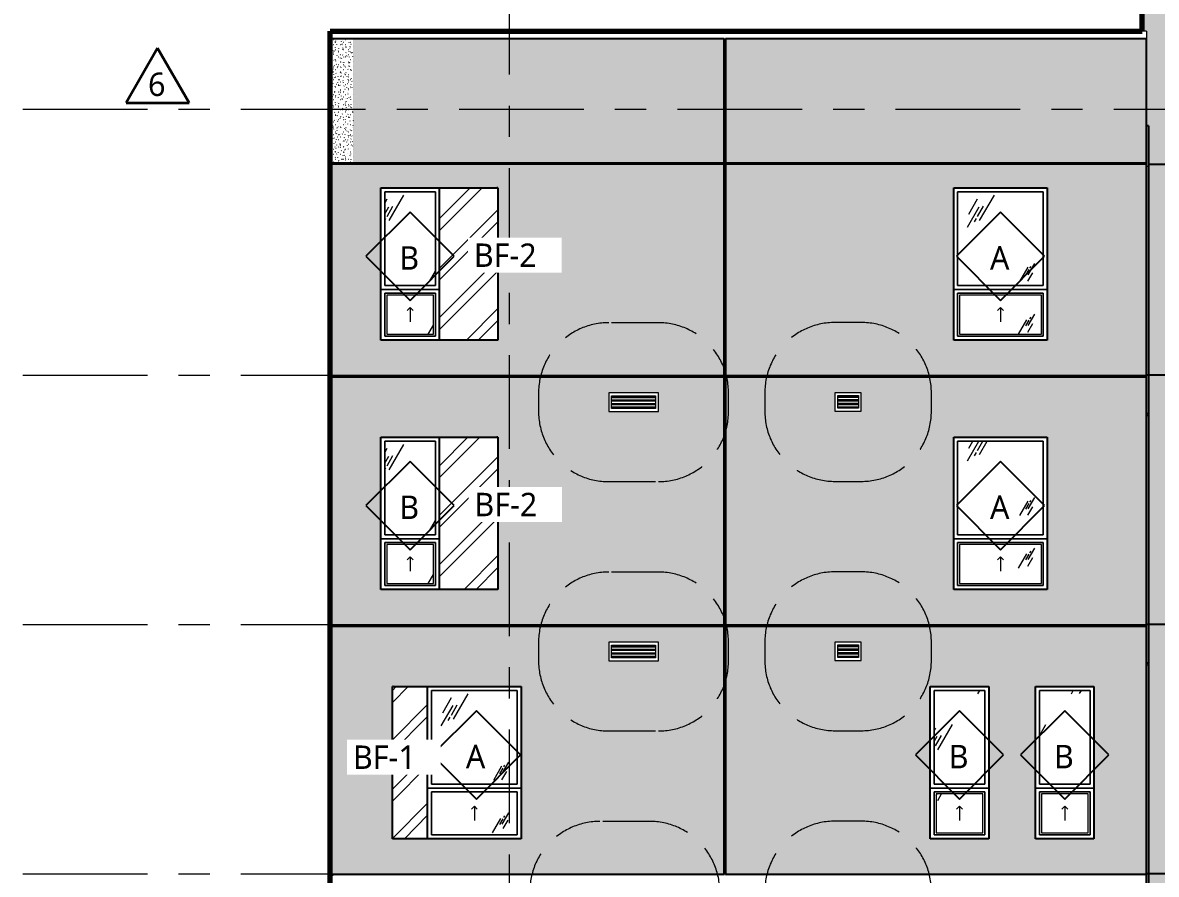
# Model space of a CAD drawing. Header units: inches. Extents: x 6 to 15224, y -733 to 6300.
# Drawn here: x 13358 to 13940, y 5604 to 6041 of the extents above; entities that cross this region are included whole.
import ezdxf

# ---------------------------------------------------------------- set-up
doc = ezdxf.new("R2010")
doc.units = ezdxf.units.IN
doc.header["$MEASUREMENT"] = 0
for name, pattern in [('Center 1_2_', [112, 64, -16, 16, -16]), ('Center 3_8_', [96, 48, -16, 16, -16]), ('Hidden 3_16_', [36, 24, -12])]:
    doc.linetypes.add(name, pattern=pattern)
for name, color, linetype, lineweight in [('A-AREA', 32, 'Continuous', 13), ('A-DETL', 90, 'Continuous', 13), ('A-FLOR', 192, 'Continuous', 18), ('A-FLOR-LEVL', 51, 'Continuous', 13), ('A-GENM', 13, 'Continuous', 18), ('A-GLAZ', 151, 'Continuous', 25), ('A-GLAZ-IDEN', 152, 'Continuous', 25), ('A-GLAZ-SILL', 1, 'Continuous', 18), ('A-ROOF', 132, 'Continuous', 18), ('A-WALL', 113, 'Continuous', 25), ('A-WALL-PATT', 111, 'Continuous', 25), ('G-ANNO-REVC-IDEN', 71, 'Continuous', 35), ('G-ANNO-TEXT', 231, 'Continuous', 13), ('I-WALL', 2, 'Continuous', 25), ('M-EQPM', 50, 'Continuous', 18), ('M-EQPM-HDLN', 50, 'Hidden 3_16_', 13), ('S-GRID', 1, 'Continuous', 13)]:
    doc.layers.add(name, color=color, linetype=linetype, lineweight=lineweight)
doc.styles.add('Open Sans_5', font='OpenSans-Regular.ttf', dxfattribs={"height": 12})
pattern_1 = [(0, (16286.3259, 0), (5.12, 1.28), [0.16896, -3.671, 0.16896, -3.671, -20.48]), (0, (16286.3259, 0), (5.12, 1.28), [-7.68, 0.16896, -7.511, 0.16896, -3.671, -8.96]), (0, (16286.3259, 0), (5.12, 1.28), [-19.2, 0.16896, -2.391, 0.16896, -6.231]), (120, (16288.2459, 0.64), (-3.66851252, 3.79405007), [0.16896, -3.671, 0.16896, -3.671, -20.48]), (120, (16288.2459, 0.64), (-3.66851252, 3.79405007), [-7.68, 0.16896, -7.511, 0.16896, -3.671, -8.96]), (120, (16288.2459, 0.64), (-3.66851252, 3.79405007), [-19.2, 0.16896, -2.391, 0.16896, -6.231]), (240, (16288.8859, 3.2), (-1.45148748, -5.07405007), [0.16896, -3.671, 0.16896, -3.671, -20.48]), (240, (16288.8859, 3.2), (-1.45148748, -5.07405007), [-7.68, 0.16896, -7.511, 0.16896, -3.671, -8.96]), (240, (16288.8859, 3.2), (-1.45148748, -5.07405007), [-19.2, 0.16896, -2.391, 0.16896, -6.231])]
pattern_2 = [(45.064, (1424.525, 0), (-12.64331, 12.67116), []), (45.064, (1424.525, 19.2), (-12.64331, 12.67116), [])]
pattern_3 = [(83.698, (-1269.061, 0), (-4.130825, -12.0604432), []), (83.698, (-1269.061, 19.2), (-4.130825, -12.0604432), [])]

# ---------------------------------------------------------------- blocks, each defined once
blk = doc.blocks.new('1-2 WD Adaptive-Recess-TS - 4_-0_x6_-6_ - 1_-6_ Recess R-V175-SOUTH ELEVATION')
at = {"layer": 'A-GLAZ'}
for p, q in [((-1340.03, 5956.5), (-1340.03, 5878.5)), ((-1340, 5956.5), (-1340.03, 5956.5)), ((-1340, 5878.5), (-1340.03, 5878.5))]:
    blk.add_line(p, q, dxfattribs=at)
blk = doc.blocks.new('1-2 WD Adaptive-Recess-TS - 2_-6_x6_-6_ - 2_-6_ Recess R-12470980-SOUTH ELEVATION')
at = {"layer": 'A-GLAZ', "lineweight": 13}
h = blk.add_hatch(dxfattribs=at)
h.set_pattern_fill('FP_393', color=256, style=0, pattern_type=2)
h.set_pattern_definition([(59.808, (-1291.564, 5944.306), (144.0017, 239.99866), [9, -754.581]), (59.808, (-1292.298, 5937.693), (144.0017, 239.99866), [12, -751.581]), (59.808, (-1287.113, 5943.123), (144.0017, 239.99866), [6, -757.581]), (59.808, (-1288.701, 5940.344), (144.0017, 239.99866), [2, -761.581]), (59.808, (-1286.007, 5941.098), (144.0017, 239.99866), [15, -748.581]), (59.808, (-1260.589, 5910.904), (144.0017, 239.99866), [5.063, -758.519]), (59.808, (-1261.03, 5913.168), (144.0017, 239.99866), [6.75, -756.831]), (59.808, (-1262.239, 5913.025), (144.0017, 239.99866), [3.375, -760.206]), (59.808, (-1260.208, 5916.529), (144.0017, 239.99866), [1.125, -762.456]), (59.808, (-1265.422, 5909.797), (144.0017, 239.99866), [8.437, -755.144])])
h.paths.add_polyline_path([(-1312.06, 5906.5), (-1286.06, 5906.5), (-1286.06, 5954.5), (-1312.06, 5954.5), (-1312.06, 5932.5)])
h = blk.add_hatch(dxfattribs=at)
h.set_pattern_fill('FP_391', color=256, style=0, pattern_type=2)
h.set_pattern_definition(pattern_2)
h.paths.add_polyline_path([(-1284.06, 5878.5), (-1254.06, 5878.5), (-1254.06, 5956.5), (-1284.06, 5956.5), (-1284.06, 5883.21)])
at = {"layer": 'A-GLAZ-SILL', "lineweight": 13}
h = blk.add_hatch(dxfattribs=at)
h.set_pattern_fill('FP_392', color=256, style=0, pattern_type=2)
h.set_pattern_definition([(59.808, (-1291.564, 5918.306), (144.0017, 239.99866), [9, -754.581]), (59.808, (-1292.298, 5911.693), (144.0017, 239.99866), [12, -751.581]), (59.808, (-1287.113, 5917.123), (144.0017, 239.99866), [6, -757.581]), (59.808, (-1288.701, 5914.344), (144.0017, 239.99866), [2, -761.581]), (59.808, (-1286.007, 5915.098), (144.0017, 239.99866), [15, -748.581]), (59.808, (-1260.589, 5884.904), (144.0017, 239.99866), [5.062, -758.519]), (59.808, (-1261.03, 5887.168), (144.0017, 239.99866), [6.75, -756.831]), (59.808, (-1262.239, 5887.025), (144.0017, 239.99866), [3.375, -760.206]), (59.808, (-1260.208, 5890.529), (144.0017, 239.99866), [1.125, -762.456]), (59.808, (-1265.422, 5883.797), (144.0017, 239.99866), [8.438, -755.144])])
h.paths.add_polyline_path([(-1287.06, 5881.5), (-1287.06, 5901.5), (-1311.06, 5901.5), (-1311.06, 5881.5), (-1291.06, 5881.5)])
at = {"layer": 'A-GLAZ', "lineweight": 13}
for p, q in [((-1314.06, 5956.5), (-1254.53, 5956.5)), ((-1314.06, 5878.5), (-1314.06, 5956.5)), ((-1286.06, 5954.5), (-1312.06, 5954.5)), ((-1312.06, 5954.5), (-1312.06, 5906.5)), ((-1286.06, 5906.5), (-1286.06, 5954.5)), ((-1312.06, 5906.5), (-1286.06, 5906.5)), ((-1314.06, 5904.5), (-1284.06, 5904.5)), ((-1284.06, 5904.5), (-1314.06, 5904.5)), ((-1286.06, 5902.5), (-1312.06, 5902.5)), ((-1312.06, 5902.5), (-1312.06, 5880.5)), ((-1286.06, 5880.5), (-1286.06, 5902.5)), ((-1254.53, 5878.5), (-1314.06, 5878.5)), ((-1312.06, 5880.5), (-1286.06, 5880.5))]:
    blk.add_line(p, q, dxfattribs=at)
at = {"layer": 'A-GLAZ'}
for p, q in [((-1284.06, 5956.5), (-1284.06, 5878.5)), ((-1254.06, 5956.5), (-1254.53, 5956.5)), ((-1254.06, 5956.5), (-1254.06, 5878.5)), ((-1254.06, 5878.5), (-1254.53, 5878.5))]:
    blk.add_line(p, q, dxfattribs=at)
at = {"layer": 'A-GLAZ', "linetype": 'Hidden 3_16_', "lineweight": 13}
for q in [(-1300.56, 5893.67), (-1297.56, 5893.67), (-1299.06, 5887.83)]:
    blk.add_line((-1299.06, 5895.17), q, dxfattribs=at)
at = {"layer": 'A-GLAZ-SILL'}
for p, q in [((-1312.06, 5954.5), (-1286.06, 5954.5)), ((-1312.06, 5906.5), (-1312.06, 5954.5)), ((-1286.06, 5954.5), (-1312.06, 5954.5)), ((-1312.06, 5954.5), (-1312.06, 5906.5)), ((-1286.06, 5954.5), (-1286.06, 5906.5)), ((-1286.06, 5906.5), (-1286.06, 5954.5)), ((-1286.06, 5906.5), (-1312.06, 5906.5)), ((-1312.06, 5906.5), (-1286.06, 5906.5)), ((-1312.06, 5902.5), (-1286.06, 5902.5)), ((-1312.06, 5880.5), (-1312.06, 5902.5)), ((-1286.06, 5902.5), (-1312.06, 5902.5)), ((-1312.06, 5902.5), (-1312.06, 5880.5)), ((-1287.06, 5901.5), (-1311.06, 5901.5)), ((-1311.06, 5901.5), (-1311.06, 5881.5)), ((-1287.06, 5881.5), (-1287.06, 5901.5)), ((-1286.06, 5902.5), (-1286.06, 5880.5)), ((-1286.06, 5880.5), (-1286.06, 5902.5)), ((-1286.06, 5880.5), (-1312.06, 5880.5)), ((-1312.06, 5880.5), (-1286.06, 5880.5)), ((-1311.06, 5881.5), (-1287.06, 5881.5))]:
    blk.add_line(p, q, dxfattribs=at)
blk = doc.blocks.new('1-2 WD Adaptive-Recess-TS - 4_-0_x6_-6_ - 1_-6_ Recess L-V180-SOUTH ELEVATION')
at = {"layer": 'A-GLAZ', "lineweight": 13}
h = blk.add_hatch(dxfattribs=at)
h.set_pattern_fill('FP_402', color=256, style=0, pattern_type=2)
h.set_pattern_definition([(45.176, (1385.951, 0), (-12.74847, 12.51586), []), (45.176, (1385.951, 19.2), (-12.74847, 12.51586), [])])
h.paths.add_polyline_path([(-1308.06, 5622.75), (-1290.06, 5622.75), (-1290.06, 5700.75), (-1308.06, 5700.75), (-1308.06, 5635.44)])
h = blk.add_hatch(dxfattribs=at)
h.set_pattern_fill('FP_404', color=256, style=0, pattern_type=2)
h.set_pattern_definition([(59.808, (-1258.564, 5688.556), (144.0017, 239.99866), [9, -754.581]), (59.808, (-1259.298, 5681.943), (144.0017, 239.99866), [12, -751.581]), (59.808, (-1254.113, 5687.373), (144.0017, 239.99866), [6, -757.581]), (59.808, (-1255.701, 5684.594), (144.0017, 239.99866), [2, -761.581]), (59.808, (-1253.007, 5685.348), (144.0017, 239.99866), [15, -748.581]), (59.808, (-1227.589, 5655.154), (144.0017, 239.99866), [5.063, -758.519]), (59.808, (-1228.03, 5657.418), (144.0017, 239.99866), [6.75, -756.831]), (59.808, (-1229.239, 5657.275), (144.0017, 239.99866), [3.375, -760.206]), (59.808, (-1227.208, 5660.779), (144.0017, 239.99866), [1.125, -762.456]), (59.808, (-1232.422, 5654.047), (144.0017, 239.99866), [8.437, -755.144])])
h.paths.add_polyline_path([(-1244.06, 5650.75), (-1244.06, 5698.75), (-1288.06, 5698.75), (-1288.06, 5650.75), (-1253.68, 5650.75)])
h = blk.add_hatch(dxfattribs=at)
h.set_pattern_fill('FP_403', color=256, style=0, pattern_type=2)
h.set_pattern_definition([(59.808, (-1258.564, 5662.556), (144.0017, 239.99866), [9, -754.581]), (59.808, (-1259.298, 5655.943), (144.0017, 239.99866), [12, -751.581]), (59.808, (-1254.113, 5661.373), (144.0017, 239.99866), [6, -757.581]), (59.808, (-1255.701, 5658.594), (144.0017, 239.99866), [2, -761.581]), (59.808, (-1253.007, 5659.348), (144.0017, 239.99866), [15, -748.581]), (59.808, (-1227.589, 5629.154), (144.0017, 239.99866), [5.062, -758.519]), (59.808, (-1228.03, 5631.418), (144.0017, 239.99866), [6.75, -756.831]), (59.808, (-1229.239, 5631.275), (144.0017, 239.99866), [3.375, -760.206]), (59.808, (-1227.208, 5634.779), (144.0017, 239.99866), [1.125, -762.456]), (59.808, (-1232.422, 5628.047), (144.0017, 239.99866), [8.438, -755.144])])
h.paths.add_polyline_path([(-1266.06, 5624.75), (-1244.06, 5624.75), (-1244.06, 5646.75), (-1288.06, 5646.75), (-1288.06, 5624.75)])
at = {"layer": 'A-GLAZ'}
for p, q in [((-1308.06, 5622.75), (-1308.06, 5700.75)), ((-1307.78, 5700.75), (-1308.06, 5700.75)), ((-1290.06, 5622.75), (-1290.06, 5700.75)), ((-1307.78, 5622.75), (-1308.06, 5622.75))]:
    blk.add_line(p, q, dxfattribs=at)
at = {"layer": 'A-GLAZ', "lineweight": 13}
for p, q in [((-1307.78, 5700.75), (-1242.06, 5700.75)), ((-1244.06, 5698.75), (-1288.06, 5698.75)), ((-1288.06, 5698.75), (-1288.06, 5650.75)), ((-1244.06, 5650.75), (-1244.06, 5698.75)), ((-1242.06, 5700.75), (-1242.06, 5622.75)), ((-1288.06, 5650.75), (-1244.06, 5650.75)), ((-1290.06, 5648.75), (-1242.06, 5648.75)), ((-1242.06, 5648.75), (-1290.06, 5648.75)), ((-1244.06, 5646.75), (-1288.06, 5646.75)), ((-1288.06, 5646.75), (-1288.06, 5624.75)), ((-1244.06, 5624.75), (-1244.06, 5646.75)), ((-1242.06, 5622.75), (-1307.78, 5622.75)), ((-1288.06, 5624.75), (-1244.06, 5624.75))]:
    blk.add_line(p, q, dxfattribs=at)
at = {"layer": 'A-GLAZ', "linetype": 'Hidden 3_16_', "lineweight": 13}
for q in [(-1267.56, 5637.92), (-1264.56, 5637.92), (-1266.06, 5632.08)]:
    blk.add_line((-1266.06, 5639.42), q, dxfattribs=at)
at = {"layer": 'A-GLAZ-SILL'}
for p, q in [((-1288.06, 5698.75), (-1244.06, 5698.75)), ((-1288.06, 5650.75), (-1288.06, 5698.75)), ((-1244.06, 5698.75), (-1288.06, 5698.75)), ((-1288.06, 5698.75), (-1288.06, 5650.75)), ((-1244.06, 5698.75), (-1244.06, 5650.75)), ((-1244.06, 5650.75), (-1244.06, 5698.75)), ((-1244.06, 5650.75), (-1288.06, 5650.75)), ((-1288.06, 5650.75), (-1244.06, 5650.75)), ((-1288.06, 5646.75), (-1244.06, 5646.75)), ((-1288.06, 5624.75), (-1288.06, 5646.75)), ((-1244.06, 5646.75), (-1288.06, 5646.75)), ((-1288.06, 5646.75), (-1288.06, 5624.75)), ((-1244.06, 5646.75), (-1244.06, 5624.75)), ((-1244.06, 5624.75), (-1244.06, 5646.75)), ((-1244.06, 5624.75), (-1288.06, 5624.75)), ((-1288.06, 5624.75), (-1244.06, 5624.75))]:
    blk.add_line(p, q, dxfattribs=at)
blk = doc.blocks.new('1-2 WD Adaptive-Recess-TS - 2_-6_x6_-6_ - 2_-6_ Recess R-V181-SOUTH ELEVATION')
at = {"layer": 'A-GLAZ', "lineweight": 13}
h = blk.add_hatch(dxfattribs=at)
h.set_pattern_fill('FP_406', color=256, style=0, pattern_type=2)
h.set_pattern_definition([(59.808, (-1291.564, 5816.431), (144.0017, 239.99866), [9, -754.581]), (59.808, (-1292.298, 5809.818), (144.0017, 239.99866), [12, -751.581]), (59.808, (-1287.113, 5815.248), (144.0017, 239.99866), [6, -757.581]), (59.808, (-1288.701, 5812.469), (144.0017, 239.99866), [2, -761.581]), (59.808, (-1286.007, 5813.223), (144.0017, 239.99866), [15, -748.581]), (59.808, (-1260.589, 5783.029), (144.0017, 239.99866), [5.063, -758.519]), (59.808, (-1261.03, 5785.293), (144.0017, 239.99866), [6.75, -756.831]), (59.808, (-1262.239, 5785.15), (144.0017, 239.99866), [3.375, -760.206]), (59.808, (-1260.208, 5788.654), (144.0017, 239.99866), [1.125, -762.456]), (59.808, (-1265.422, 5781.922), (144.0017, 239.99866), [8.437, -755.144])])
h.paths.add_polyline_path([(-1286.06, 5778.62), (-1286.06, 5826.62), (-1312.06, 5826.62), (-1312.06, 5778.62), (-1307.23, 5778.62)])
h = blk.add_hatch(dxfattribs=at)
h.set_pattern_fill('FP_391', color=256, style=0, pattern_type=2)
h.set_pattern_definition(pattern_2)
h.paths.add_polyline_path([(-1254.53, 5750.62), (-1254.06, 5750.62), (-1254.06, 5828.62), (-1284.06, 5828.62), (-1284.06, 5750.62)])
at = {"layer": 'A-GLAZ-SILL', "lineweight": 13}
h = blk.add_hatch(dxfattribs=at)
h.set_pattern_fill('FP_405', color=256, style=0, pattern_type=2)
h.set_pattern_definition([(59.808, (-1291.564, 5790.431), (144.0017, 239.99866), [9, -754.581]), (59.808, (-1292.298, 5783.818), (144.0017, 239.99866), [12, -751.581]), (59.808, (-1287.113, 5789.248), (144.0017, 239.99866), [6, -757.581]), (59.808, (-1288.701, 5786.469), (144.0017, 239.99866), [2, -761.581]), (59.808, (-1286.007, 5787.223), (144.0017, 239.99866), [15, -748.581]), (59.808, (-1260.589, 5757.029), (144.0017, 239.99866), [5.062, -758.519]), (59.808, (-1261.03, 5759.293), (144.0017, 239.99866), [6.75, -756.831]), (59.808, (-1262.239, 5759.15), (144.0017, 239.99866), [3.375, -760.206]), (59.808, (-1260.208, 5762.654), (144.0017, 239.99866), [1.125, -762.456]), (59.808, (-1265.422, 5755.922), (144.0017, 239.99866), [8.438, -755.144])])
h.paths.add_polyline_path([(-1307.23, 5753.62), (-1287.06, 5753.62), (-1287.06, 5773.62), (-1311.06, 5773.62), (-1311.06, 5753.62)])
at = {"layer": 'A-GLAZ', "lineweight": 13}
for p, q in [((-1314.06, 5828.62), (-1254.53, 5828.62)), ((-1314.06, 5750.62), (-1314.06, 5828.62)), ((-1286.06, 5826.62), (-1312.06, 5826.62)), ((-1312.06, 5826.62), (-1312.06, 5778.62)), ((-1286.06, 5778.62), (-1286.06, 5826.62)), ((-1312.06, 5778.62), (-1286.06, 5778.62)), ((-1314.06, 5776.62), (-1284.06, 5776.62)), ((-1284.06, 5776.62), (-1314.06, 5776.62)), ((-1286.06, 5774.62), (-1312.06, 5774.62)), ((-1312.06, 5774.62), (-1312.06, 5752.62)), ((-1286.06, 5752.62), (-1286.06, 5774.62)), ((-1254.53, 5750.62), (-1314.06, 5750.62)), ((-1312.06, 5752.62), (-1286.06, 5752.62))]:
    blk.add_line(p, q, dxfattribs=at)
at = {"layer": 'A-GLAZ'}
for p, q in [((-1284.06, 5828.62), (-1284.06, 5750.62)), ((-1254.06, 5828.62), (-1254.53, 5828.62)), ((-1254.06, 5828.62), (-1254.06, 5750.62)), ((-1254.06, 5750.62), (-1254.53, 5750.62))]:
    blk.add_line(p, q, dxfattribs=at)
at = {"layer": 'A-GLAZ', "linetype": 'Hidden 3_16_', "lineweight": 13}
for q in [(-1300.56, 5765.79), (-1297.56, 5765.79), (-1299.06, 5759.96)]:
    blk.add_line((-1299.06, 5767.29), q, dxfattribs=at)
at = {"layer": 'A-GLAZ-SILL'}
for p, q in [((-1312.06, 5826.62), (-1286.06, 5826.62)), ((-1312.06, 5778.62), (-1312.06, 5826.62)), ((-1286.06, 5826.62), (-1312.06, 5826.62)), ((-1312.06, 5826.62), (-1312.06, 5778.62)), ((-1286.06, 5826.62), (-1286.06, 5778.62)), ((-1286.06, 5778.62), (-1286.06, 5826.62)), ((-1286.06, 5778.62), (-1312.06, 5778.62)), ((-1312.06, 5778.62), (-1286.06, 5778.62)), ((-1312.06, 5774.62), (-1286.06, 5774.62)), ((-1312.06, 5752.62), (-1312.06, 5774.62)), ((-1286.06, 5774.62), (-1312.06, 5774.62)), ((-1312.06, 5774.62), (-1312.06, 5752.62)), ((-1287.06, 5773.62), (-1311.06, 5773.62)), ((-1311.06, 5773.62), (-1311.06, 5753.62)), ((-1287.06, 5753.62), (-1287.06, 5773.62)), ((-1286.06, 5774.62), (-1286.06, 5752.62)), ((-1286.06, 5752.62), (-1286.06, 5774.62)), ((-1286.06, 5752.62), (-1312.06, 5752.62)), ((-1312.06, 5752.62), (-1286.06, 5752.62)), ((-1311.06, 5753.62), (-1287.06, 5753.62))]:
    blk.add_line(p, q, dxfattribs=at)
blk = doc.blocks.new('1-2 WD Adaptive - 4-0_x6_-6_-V182-SOUTH ELEVATION')
at = {"layer": 'A-GLAZ', "lineweight": 13}
h = blk.add_hatch(dxfattribs=at)
h.set_pattern_fill('FP_408', color=256, style=0, pattern_type=2)
h.set_pattern_definition([(59.808, (-988.564, 5944.306), (144.0017, 239.99866), [9, -754.581]), (59.808, (-989.298, 5937.693), (144.0017, 239.99866), [12, -751.581]), (59.808, (-984.113, 5943.123), (144.0017, 239.99866), [6, -757.581]), (59.808, (-985.701, 5940.344), (144.0017, 239.99866), [2, -761.581]), (59.808, (-983.007, 5941.098), (144.0017, 239.99866), [15, -748.581]), (59.808, (-957.589, 5910.904), (144.0017, 239.99866), [5.063, -758.519]), (59.808, (-958.03, 5913.168), (144.0017, 239.99866), [6.75, -756.831]), (59.808, (-959.239, 5913.025), (144.0017, 239.99866), [3.375, -760.206]), (59.808, (-957.208, 5916.529), (144.0017, 239.99866), [1.125, -762.456]), (59.808, (-962.422, 5909.797), (144.0017, 239.99866), [8.437, -755.144])])
h.paths.add_polyline_path([(-974.06, 5906.5), (-974.06, 5954.5), (-1018.06, 5954.5), (-1018.06, 5906.5)])
at = {"layer": 'A-GLAZ-SILL', "lineweight": 13}
h = blk.add_hatch(dxfattribs=at)
h.set_pattern_fill('FP_407', color=256, style=0, pattern_type=2)
h.set_pattern_definition([(59.808, (-988.564, 5918.306), (144.0017, 239.99866), [9, -754.581]), (59.808, (-989.298, 5911.693), (144.0017, 239.99866), [12, -751.581]), (59.808, (-984.113, 5917.123), (144.0017, 239.99866), [6, -757.581]), (59.808, (-985.701, 5914.344), (144.0017, 239.99866), [2, -761.581]), (59.808, (-983.007, 5915.098), (144.0017, 239.99866), [15, -748.581]), (59.808, (-957.589, 5884.904), (144.0017, 239.99866), [5.063, -758.519]), (59.808, (-958.03, 5887.168), (144.0017, 239.99866), [6.75, -756.831]), (59.808, (-959.239, 5887.025), (144.0017, 239.99866), [3.375, -760.206]), (59.808, (-957.208, 5890.529), (144.0017, 239.99866), [1.125, -762.456]), (59.808, (-962.422, 5883.797), (144.0017, 239.99866), [8.438, -755.144])])
h.paths.add_polyline_path([(-997.06, 5881.5), (-975.06, 5881.5), (-975.06, 5901.5), (-1017.06, 5901.5), (-1017.06, 5881.5)])
at = {"layer": 'A-GLAZ', "lineweight": 13}
for p, q in [((-1020.06, 5956.5), (-972.06, 5956.5)), ((-1020.06, 5878.5), (-1020.06, 5956.5)), ((-974.06, 5954.5), (-1018.06, 5954.5)), ((-1018.06, 5954.5), (-1018.06, 5906.5)), ((-974.06, 5906.5), (-974.06, 5954.5)), ((-972.06, 5956.5), (-972.06, 5878.5)), ((-1018.06, 5906.5), (-974.06, 5906.5)), ((-1020.06, 5904.5), (-972.06, 5904.5)), ((-972.06, 5904.5), (-1020.06, 5904.5)), ((-974.06, 5902.5), (-1018.06, 5902.5)), ((-1018.06, 5902.5), (-1018.06, 5880.5)), ((-974.06, 5880.5), (-974.06, 5902.5)), ((-972.06, 5878.5), (-1020.06, 5878.5)), ((-1018.06, 5880.5), (-974.06, 5880.5))]:
    blk.add_line(p, q, dxfattribs=at)
at = {"layer": 'A-GLAZ', "linetype": 'Hidden 3_16_', "lineweight": 13}
for q in [(-997.56, 5893.67), (-994.56, 5893.67), (-996.06, 5887.83)]:
    blk.add_line((-996.06, 5895.17), q, dxfattribs=at)
at = {"layer": 'A-GLAZ-SILL'}
for p, q in [((-1018.06, 5954.5), (-974.06, 5954.5)), ((-1018.06, 5906.5), (-1018.06, 5954.5)), ((-974.06, 5954.5), (-1018.06, 5954.5)), ((-1018.06, 5954.5), (-1018.06, 5906.5)), ((-974.06, 5954.5), (-974.06, 5906.5)), ((-974.06, 5906.5), (-974.06, 5954.5)), ((-974.06, 5906.5), (-1018.06, 5906.5)), ((-1018.06, 5906.5), (-974.06, 5906.5)), ((-1018.06, 5902.5), (-974.06, 5902.5)), ((-1018.06, 5880.5), (-1018.06, 5902.5)), ((-974.06, 5902.5), (-1018.06, 5902.5)), ((-1018.06, 5902.5), (-1018.06, 5880.5)), ((-975.06, 5901.5), (-1017.06, 5901.5)), ((-1017.06, 5901.5), (-1017.06, 5881.5)), ((-975.06, 5881.5), (-975.06, 5901.5)), ((-974.06, 5902.5), (-974.06, 5880.5)), ((-974.06, 5880.5), (-974.06, 5902.5)), ((-974.06, 5880.5), (-1018.06, 5880.5)), ((-1018.06, 5880.5), (-974.06, 5880.5)), ((-1017.06, 5881.5), (-975.06, 5881.5))]:
    blk.add_line(p, q, dxfattribs=at)
blk = doc.blocks.new('1-2 WD Adaptive - 2_-6_x6_-6_-12420708-SOUTH ELEVATION')
at = {"layer": 'A-GLAZ', "lineweight": 13}
h = blk.add_hatch(dxfattribs=at)
h.set_pattern_fill('FP_412', color=256, style=0, pattern_type=2)
h.set_pattern_definition([(59.808, (-1010.064, 5432.806), (144.0017, 239.99866), [9, -754.581]), (59.808, (-1010.798, 5426.193), (144.0017, 239.99866), [12, -751.581]), (59.808, (-1005.613, 5431.623), (144.0017, 239.99866), [6, -757.581]), (59.808, (-1007.201, 5428.844), (144.0017, 239.99866), [2, -761.581]), (59.808, (-1004.507, 5429.598), (144.0017, 239.99866), [15, -748.581]), (59.808, (-979.089, 5399.404), (144.0017, 239.99866), [5.063, -758.519]), (59.808, (-979.53, 5401.668), (144.0017, 239.99866), [6.75, -756.831]), (59.808, (-980.739, 5401.525), (144.0017, 239.99866), [3.375, -760.206]), (59.808, (-978.708, 5405.029), (144.0017, 239.99866), [1.125, -762.456]), (59.808, (-983.922, 5398.297), (144.0017, 239.99866), [8.437, -755.144])])
h.paths.add_polyline_path([(-1030.56, 5395), (-1004.56, 5395), (-1004.56, 5443), (-1030.56, 5443), (-1030.56, 5417.45)])
at = {"layer": 'A-GLAZ-SILL', "lineweight": 13}
h = blk.add_hatch(dxfattribs=at)
h.set_pattern_fill('FP_411', color=256, style=0, pattern_type=2)
h.set_pattern_definition([(59.808, (-1010.064, 5406.806), (144.0017, 239.99866), [9, -754.581]), (59.808, (-1010.798, 5400.193), (144.0017, 239.99866), [12, -751.581]), (59.808, (-1005.613, 5405.623), (144.0017, 239.99866), [6, -757.581]), (59.808, (-1007.201, 5402.844), (144.0017, 239.99866), [2, -761.581]), (59.808, (-1004.507, 5403.598), (144.0017, 239.99866), [15, -748.581]), (59.808, (-979.089, 5373.404), (144.0017, 239.99866), [5.063, -758.519]), (59.808, (-979.53, 5375.668), (144.0017, 239.99866), [6.75, -756.831]), (59.808, (-980.739, 5375.525), (144.0017, 239.99866), [3.375, -760.206]), (59.808, (-978.708, 5379.029), (144.0017, 239.99866), [1.125, -762.456]), (59.808, (-983.922, 5372.297), (144.0017, 239.99866), [8.438, -755.144])])
h.paths.add_polyline_path([(-1009.56, 5370), (-1005.56, 5370), (-1005.56, 5390), (-1029.56, 5390), (-1029.56, 5370)])
at = {"layer": 'A-GLAZ', "lineweight": 13}
for p, q in [((-1032.56, 5445), (-1002.56, 5445)), ((-1032.56, 5367), (-1032.56, 5445)), ((-1004.56, 5443), (-1030.56, 5443)), ((-1030.56, 5443), (-1030.56, 5395)), ((-1004.56, 5395), (-1004.56, 5443)), ((-1002.56, 5445), (-1002.56, 5367)), ((-1030.56, 5395), (-1004.56, 5395)), ((-1032.56, 5393), (-1002.56, 5393)), ((-1002.56, 5393), (-1032.56, 5393)), ((-1004.56, 5391), (-1030.56, 5391)), ((-1030.56, 5391), (-1030.56, 5369)), ((-1004.56, 5369), (-1004.56, 5391)), ((-1002.56, 5367), (-1032.56, 5367)), ((-1030.56, 5369), (-1004.56, 5369))]:
    blk.add_line(p, q, dxfattribs=at)
at = {"layer": 'A-GLAZ', "linetype": 'Hidden 3_16_', "lineweight": 13}
for q in [(-1019.06, 5382.17), (-1016.06, 5382.17), (-1017.56, 5376.33)]:
    blk.add_line((-1017.56, 5383.67), q, dxfattribs=at)
at = {"layer": 'A-GLAZ-SILL'}
for p, q in [((-1030.56, 5443), (-1004.56, 5443)), ((-1030.56, 5395), (-1030.56, 5443)), ((-1004.56, 5443), (-1030.56, 5443)), ((-1030.56, 5443), (-1030.56, 5395)), ((-1004.56, 5443), (-1004.56, 5395)), ((-1004.56, 5395), (-1004.56, 5443)), ((-1004.56, 5395), (-1030.56, 5395)), ((-1030.56, 5395), (-1004.56, 5395)), ((-1030.56, 5391), (-1004.56, 5391)), ((-1030.56, 5369), (-1030.56, 5391)), ((-1004.56, 5391), (-1030.56, 5391)), ((-1030.56, 5391), (-1030.56, 5369)), ((-1005.56, 5390), (-1029.56, 5390)), ((-1029.56, 5390), (-1029.56, 5370)), ((-1005.56, 5370), (-1005.56, 5390)), ((-1004.56, 5391), (-1004.56, 5369)), ((-1004.56, 5369), (-1004.56, 5391)), ((-1004.56, 5369), (-1030.56, 5369)), ((-1030.56, 5369), (-1004.56, 5369)), ((-1029.56, 5370), (-1005.56, 5370))]:
    blk.add_line(p, q, dxfattribs=at)
blk = doc.blocks.new('1-2 WD Adaptive-Recess-TS - 4_-0_x6_-6_ - 1_-6_ Recess L-V192-SOUTH ELEVATION')
at = {"layer": 'A-GLAZ', "lineweight": 13}
h = blk.add_hatch(dxfattribs=at)
h.set_pattern_fill('FP_439', color=256, style=0, pattern_type=2)
h.set_pattern_definition(pattern_3)
h.paths.add_polyline_path([(-1340.03, 5622.75), (-1340, 5622.75), (-1340.03, 5635.44)])
at = {"layer": 'A-GLAZ'}
blk.add_line((-1340.03, 5622.75), (-1340.03, 5700.75), dxfattribs=at)
blk = doc.blocks.new('1-2 WD Adaptive-Recess-TS - 4_-0_x6_-6_ - 1_-6_ Recess L-V193-SOUTH ELEVATION')
at = {"layer": 'A-GLAZ', "lineweight": 13}
h = blk.add_hatch(dxfattribs=at)
h.set_pattern_fill('FP_439', color=256, style=0, pattern_type=2)
h.set_pattern_definition(pattern_3)
h.paths.add_polyline_path([(-1340.03, 5750.62), (-1340, 5750.62), (-1340.03, 5766.23)])
at = {"layer": 'A-GLAZ'}
blk.add_line((-1340.03, 5750.62), (-1340.03, 5828.62), dxfattribs=at)
blk = doc.blocks.new('ME Louvers w Trim-AM - 24_ x 8_-17810069-SOUTH ELEVATION')
at = {"layer": 'A-GENM', "lineweight": 13}
for p, q in [((-1177.62, 5465.75), (-1200.12, 5465.75)), ((-1200.12, 5465.48), (-1177.62, 5465.48)), ((-1177.62, 5464.1), (-1200.12, 5464.1)), ((-1177.62, 5463.95), (-1200.12, 5463.95)), ((-1177.62, 5463.9), (-1200.12, 5463.9)), ((-1200.12, 5463.63), (-1177.62, 5463.63)), ((-1177.62, 5462.25), (-1200.12, 5462.25)), ((-1177.62, 5462.1), (-1200.12, 5462.1)), ((-1177.62, 5462.05), (-1200.12, 5462.05)), ((-1200.12, 5461.78), (-1177.62, 5461.78)), ((-1177.62, 5460.4), (-1200.12, 5460.4)), ((-1177.62, 5460.25), (-1200.12, 5460.25))]:
    blk.add_line(p, q, dxfattribs=at)
at = {"layer": 'M-EQPM'}
for p, q in [((-1201.62, 5467.75), (-1201.62, 5458.25)), ((-1176.12, 5467.75), (-1201.62, 5467.75)), ((-1200.12, 5466.25), (-1177.62, 5466.25)), ((-1200.12, 5459.75), (-1200.12, 5466.25)), ((-1177.62, 5466.25), (-1177.62, 5459.75)), ((-1176.12, 5458.25), (-1176.12, 5467.75)), ((-1201.62, 5458.25), (-1176.12, 5458.25)), ((-1177.62, 5459.75), (-1200.12, 5459.75))]:
    blk.add_line(p, q, dxfattribs=at)
at = {"layer": 'M-EQPM-HDLN'}
for p, q in [((-1176.12, 5503.75), (-1201.62, 5503.75)), ((-1237.62, 5467.75), (-1237.62, 5458.25)), ((-1140.12, 5458.25), (-1140.12, 5467.75)), ((-1201.62, 5422.25), (-1176.12, 5422.25))]:
    blk.add_line(p, q, dxfattribs=at)
for centre, start, end in [((-1201.62, 5467.75), 90, 180), ((-1176.12, 5467.75), 0, 90), ((-1201.62, 5458.25), 180, 270), ((-1176.12, 5458.25), 270, 0)]:
    blk.add_arc(centre, 36, start, end, dxfattribs=at)
blk = doc.blocks.new('ME Louvers w Trim-AM - 12_ x 8_-17810116-SOUTH ELEVATION')
at = {"layer": 'A-GENM', "lineweight": 13}
for p, q in [((-1069, 5465.88), (-1079.5, 5465.88)), ((-1079.5, 5465.61), (-1069, 5465.61)), ((-1069, 5464.23), (-1079.5, 5464.23)), ((-1069, 5464.08), (-1079.5, 5464.08)), ((-1069, 5464.03), (-1079.5, 5464.03)), ((-1079.5, 5463.76), (-1069, 5463.76)), ((-1069, 5462.38), (-1079.5, 5462.38)), ((-1069, 5462.23), (-1079.5, 5462.23)), ((-1069, 5462.18), (-1079.5, 5462.18)), ((-1079.5, 5461.91), (-1069, 5461.91)), ((-1069, 5460.53), (-1079.5, 5460.53)), ((-1069, 5460.38), (-1079.5, 5460.38))]:
    blk.add_line(p, q, dxfattribs=at)
at = {"layer": 'M-EQPM'}
for p, q in [((-1081, 5467.88), (-1081, 5458.38)), ((-1067.5, 5467.88), (-1081, 5467.88)), ((-1079.5, 5466.38), (-1069, 5466.38)), ((-1079.5, 5459.88), (-1079.5, 5466.38)), ((-1069, 5466.38), (-1069, 5459.88)), ((-1067.5, 5458.38), (-1067.5, 5467.88)), ((-1081, 5458.38), (-1067.5, 5458.38)), ((-1069, 5459.88), (-1079.5, 5459.88))]:
    blk.add_line(p, q, dxfattribs=at)
at = {"layer": 'M-EQPM-HDLN'}
for p, q in [((-1067.5, 5503.88), (-1081, 5503.88)), ((-1117, 5467.88), (-1117, 5458.38)), ((-1031.5, 5458.38), (-1031.5, 5467.88)), ((-1081, 5422.38), (-1067.5, 5422.38))]:
    blk.add_line(p, q, dxfattribs=at)
for centre, start, end in [((-1081, 5467.88), 90, 180), ((-1067.5, 5467.88), 0, 90), ((-1081, 5458.38), 180, 270), ((-1067.5, 5458.38), 270, 0)]:
    blk.add_arc(centre, 36, start, end, dxfattribs=at)
blk = doc.blocks.new('TAG Window-AM - Standard-51685-SOUTH ELEVATION')
at = {"layer": 'A-GLAZ-IDEN'}
for p, q in [((-1299.06, 5944.13), (-1321.69, 5921.5)), ((-1276.43, 5921.5), (-1299.06, 5944.13)), ((-1321.69, 5921.5), (-1299.06, 5898.87)), ((-1299.06, 5898.87), (-1276.43, 5921.5))]:
    blk.add_line(p, q, dxfattribs=at)
blk = doc.blocks.new('TAG Revision-AM - Delta-51947-SOUTH ELEVATION')
at = {"layer": 'G-ANNO-REVC-IDEN'}
for p, q in [((-945.14, 6073.54), (-961.3, 6045.54)), ((-945.14, 6073.54), (-928.97, 6045.54)), ((-961.3, 6045.54), (-928.97, 6045.54))]:
    blk.add_line(p, q, dxfattribs=at)

msp = doc.modelspace()

# ---------------------------------------------------------------- hatches: boundary and pattern name
at = {"layer": 'A-WALL-PATT', "lineweight": 13}
h = msp.add_hatch(dxfattribs=at)
h.set_pattern_fill('FP_388', color=256, style=0, pattern_type=2)
h.set_pattern_definition(pattern_1)
h.paths.add_polyline_path([(13935.29213785, 5988.375), (13936.29213785, 5988.375), (13936.29213785, 6142), (13933.10463785, 6142), (13933.10463785, 6037), (13935.29213785, 6037), (13935.29213785, 6006.00740001)])
h = msp.add_hatch(dxfattribs=at)
h.set_pattern_fill('FP_388', color=256, style=0, pattern_type=2)
h.set_pattern_definition(pattern_1)
h.paths.add_polyline_path([(14056.29213785, 5968.625), (14056.29213785, 6142), (13936.29213785, 6142), (13936.29213785, 5968.625), (14051.13342671, 5968.625)])
h = msp.add_hatch(dxfattribs=at)
h.set_pattern_fill('FP_388', color=256, style=0, pattern_type=2)
h.set_pattern_definition(pattern_1)
h.paths.add_polyline_path([(13528.04213785, 5969.375), (13528.04213785, 6033), (13516.35463785, 6033), (13516.35463785, 5969.375)])
h = msp.add_hatch(dxfattribs=at)
h.set_pattern_fill('FP_388', color=256, style=0, pattern_type=2)
h.set_pattern_definition(pattern_1)
h.paths.add_polyline_path([(13528.04213785, 5969.375), (13718.41713785, 5969.375), (13718.41713785, 6033), (13528.04213785, 6033), (13528.04213785, 5984.20906668)])
h.paths.add_polyline_path([(13719.16713785, 5969.375), (13935.29213785, 5969.375), (13935.29213785, 6033), (13719.16713785, 6033), (13719.16713785, 5984.20906668)])
h = msp.add_hatch(dxfattribs=at)
h.set_pattern_fill('FP_388', color=256, style=0, pattern_type=2)
h.set_pattern_definition(pattern_1)
h.paths.add_polyline_path([(13542.29213785, 5968.625), (13935.29213785, 5968.625), (13935.29213785, 5969.375), (13719.16713785, 5969.375), (13719.16713785, 6033), (13718.41713785, 6033), (13718.41713785, 5969.375), (13528.04213785, 5969.375), (13528.04213785, 5968.625)])
h = msp.add_hatch(dxfattribs=at)
h.set_pattern_fill('FP_388', color=256, style=0, pattern_type=2)
h.set_pattern_definition(pattern_1)
h.paths.add_polyline_path([(13516.35463785, 5860.25), (13718.41713785, 5860.25), (13718.41713785, 5968.625), (13516.35463785, 5968.625), (13516.35463785, 5875.21740001)])
h.paths.add_polyline_path([(13935.29213785, 5860.25), (13935.29213785, 5968.625), (13719.16713785, 5968.625), (13719.16713785, 5860.25), (13923.95692671, 5860.25)])
h.paths.add_polyline_path([(13836.29213785, 5878.5), (13836.29213785, 5956.5), (13884.29213785, 5956.5), (13884.29213785, 5878.5)])
h.paths.add_polyline_path([(13602.29213785, 5878.5), (13542.29213785, 5878.5), (13542.29213785, 5956.5), (13602.29213785, 5956.5), (13602.29213785, 5940.61240001)])
h = msp.add_hatch(dxfattribs=at)
h.set_pattern_fill('FP_388', color=256, style=0, pattern_type=2)
h.set_pattern_definition(pattern_1)
h.paths.add_polyline_path([(13525.79803176, 5968.625), (13528.04213785, 5968.625), (13528.04213785, 5969.375), (13517.35463785, 5969.375), (13517.35463785, 5968.625)])
h = msp.add_hatch(dxfattribs=at)
h.set_pattern_fill('FP_388', color=256, style=0, pattern_type=2)
h.set_pattern_definition(pattern_1)
h.paths.add_polyline_path([(13602.66892671, 5859.5), (13935.29213785, 5859.5), (13935.29213785, 5860.25), (13719.16713785, 5860.25), (13719.16713785, 5968.625), (13718.41713785, 5968.625), (13718.41713785, 5860.25), (13517.35463785, 5860.25), (13517.35463785, 5859.5), (13549.12092671, 5859.5)])
h = msp.add_hatch(dxfattribs=at)
h.set_pattern_fill('FP_388', color=256, style=0, pattern_type=2)
h.set_pattern_definition(pattern_1)
h.paths.add_polyline_path([(13936.29213785, 5860.5), (14056.29213785, 5860.5), (14056.29213785, 5968.625), (13936.29213785, 5968.625), (13936.29213785, 5875.21740001)])
h = msp.add_hatch(dxfattribs=at)
h.set_pattern_fill('FP_388', color=256, style=0, pattern_type=2)
h.set_pattern_definition(pattern_1)
h.paths.add_polyline_path([(13516.35463785, 5732.375), (13718.41713785, 5732.375), (13718.41713785, 5859.5), (13516.35463785, 5859.5), (13516.35463785, 5766.22573334)])
h.paths.add_polyline_path([(13763.31292671, 5732.375), (13935.29213785, 5732.375), (13935.29213785, 5859.5), (13719.16713785, 5859.5), (13719.16713785, 5732.375)])
h.paths.add_polyline_path([(13870.40892671, 5750.625), (13836.29213785, 5750.625), (13836.29213785, 5828.625), (13884.29213785, 5828.625), (13884.29213785, 5750.625)])
h.paths.add_polyline_path([(13542.29213785, 5750.625), (13542.29213785, 5828.625), (13602.29213785, 5828.625), (13602.29213785, 5750.625), (13549.12092671, 5750.625)])
h.paths.add_polyline_path([(13660.37717187, 5841.875), (13659.22963785, 5841.875), (13659.22963785, 5851.375), (13684.72963785, 5851.375), (13684.72963785, 5841.875), (13660.72963785, 5841.875)])
h.paths.add_polyline_path([(13788.85463785, 5842), (13775.35463785, 5842), (13775.35463785, 5851.5), (13788.85463785, 5851.5), (13788.85463785, 5842.53015564)])
h = msp.add_hatch(dxfattribs=at)
h.set_pattern_fill('FP_388', color=256, style=0, pattern_type=2)
h.set_pattern_definition(pattern_1)
h.paths.add_polyline_path([(13614.29213785, 5731.625), (13935.29213785, 5731.625), (13935.29213785, 5732.375), (13719.16713785, 5732.375), (13719.16713785, 5859.5), (13718.41713785, 5859.5), (13718.41713785, 5732.375), (13517.35463785, 5732.375), (13517.35463785, 5731.625), (13602.66892671, 5731.625)])
h = msp.add_hatch(dxfattribs=at)
h.set_pattern_fill('FP_388', color=256, style=0, pattern_type=2)
h.set_pattern_definition(pattern_1)
h.paths.add_polyline_path([(13936.29213785, 5732.625), (14056.29213785, 5732.625), (14056.29213785, 5860.5), (13936.29213785, 5860.5), (13936.29213785, 5744.42740001)])
h = msp.add_hatch(dxfattribs=at)
h.set_pattern_fill('FP_388', color=256, style=0, pattern_type=2)
h.set_pattern_definition(pattern_1)
h.paths.add_polyline_path([(13516.35463785, 5604.5), (13718.41713785, 5604.5), (13718.41713785, 5731.625), (13516.35463785, 5731.625), (13516.35463785, 5635.43573334)])
h.paths.add_polyline_path([(13719.16713785, 5604.5), (13935.29213785, 5604.5), (13935.29213785, 5731.625), (13719.16713785, 5731.625), (13719.16713785, 5679.03240001)])
h.paths.add_polyline_path([(13854.29213785, 5622.75), (13824.29213785, 5622.75), (13824.29213785, 5700.75), (13854.29213785, 5700.75), (13854.29213785, 5679.03240001)])
h.paths.add_polyline_path([(13878.29213785, 5622.75), (13878.29213785, 5700.75), (13908.29213785, 5700.75), (13908.29213785, 5622.75)])
h.paths.add_polyline_path([(13614.29213785, 5622.75), (13548.29213785, 5622.75), (13548.29213785, 5700.75), (13614.29213785, 5700.75), (13614.29213785, 5679.03240001)])
h.paths.add_polyline_path([(13683.22963785, 5714), (13659.22963785, 5714), (13659.22963785, 5723.5), (13684.72963785, 5723.5), (13684.72963785, 5714), (13683.41153324, 5714)])
h.paths.add_polyline_path([(13776.49693772, 5714.125), (13775.35463785, 5714.125), (13775.35463785, 5723.625), (13788.85463785, 5723.625), (13788.85463785, 5714.125), (13776.85463785, 5714.125)])
h = msp.add_hatch(dxfattribs=at)
h.set_pattern_fill('FP_388', color=256, style=0, pattern_type=2)
h.set_pattern_definition(pattern_1)
h.paths.add_polyline_path([(13788.10463785, 5603.75), (13935.29213785, 5603.75), (13935.29213785, 5604.5), (13719.16713785, 5604.5), (13719.16713785, 5731.625), (13718.41713785, 5731.625), (13718.41713785, 5604.5), (13517.35463785, 5604.5), (13517.35463785, 5603.75), (13776.10463785, 5603.75)])
h = msp.add_hatch(dxfattribs=at)
h.set_pattern_fill('FP_388', color=256, style=0, pattern_type=2)
h.set_pattern_definition(pattern_1)
h.paths.add_polyline_path([(13936.29213785, 5604.75), (14056.29213785, 5604.75), (14056.29213785, 5732.625), (13936.29213785, 5732.625), (13936.29213785, 5613.63740001)])
h = msp.add_hatch(dxfattribs=at)
h.set_pattern_fill('FP_388', color=256, style=0, pattern_type=2)
h.set_pattern_definition(pattern_1)
h.paths.add_polyline_path([(13936.29213785, 5476.875), (14056.29213785, 5476.875), (14056.29213785, 5604.75), (13936.29213785, 5604.75), (13936.29213785, 5482.84740001)])

# ---------------------------------------------------------------- linework, layer by layer
at = {"layer": 'A-AREA'}
msp.add_line((13935.29213785, 5860.5), (13936.29213785, 5860.5), dxfattribs=at)
at = {"layer": 'A-DETL', "lineweight": 70}
for p, q in [((13933.10463785, 6037), (13933.10463785, 6142)), ((13516.35463785, 5210.25), (13516.35463785, 6037)), ((13516.35463785, 6037), (13933.10463785, 6037))]:
    msp.add_line(p, q, dxfattribs=at)
at = {"layer": 'A-FLOR'}
for p, q in [((13936.29213785, 5839.625), (13935.29213785, 5839.625)), ((13936.29213785, 5711.75), (13935.29213785, 5711.75))]:
    msp.add_line(p, q, dxfattribs=at)
at = {"layer": 'A-FLOR-LEVL', "linetype": 'Center 1_2_'}
for p, q in [((13358.45406039, 5997), (15204.04750887, 5997)), ((13358.45406039, 5860.5), (15204.04750887, 5860.5)), ((13358.45406039, 5732.625), (15204.04750887, 5732.625)), ((13358.45406039, 5604.75), (15204.04750887, 5604.75))]:
    msp.add_line(p, q, dxfattribs=at)
at = {"layer": 'A-ROOF'}
msp.add_line((13936.29213785, 5967.5), (13935.29213785, 5967.5), dxfattribs=at)
at = {"layer": 'A-WALL'}
for p, q in [((13933.10463785, 6037), (13933.10463785, 6142)), ((13516.35463785, 5969.375), (13516.35463785, 6033)), ((13718.41713785, 6033), (13516.35463785, 6033)), ((13718.41713785, 5969.375), (13718.41713785, 6033)), ((13935.29213785, 6033), (13719.16713785, 6033)), ((13719.16713785, 6033), (13719.16713785, 5969.375)), ((13935.29213785, 5731.625), (13935.29213785, 6033)), ((13936.29213785, 5988.375), (13935.29213785, 5988.375)), ((13936.29213785, 5988.375), (13936.29213785, 5732.625)), ((13516.35463785, 5969.375), (13718.41713785, 5969.375)), ((13516.35463785, 5968.625), (13516.35463785, 5860.25)), ((13935.29213785, 5968.625), (13516.35463785, 5968.625)), ((13517.35463785, 5968.625), (13517.35463785, 5969.375)), ((13718.41713785, 5860.25), (13718.41713785, 5968.625)), ((13719.16713785, 5969.375), (13935.29213785, 5969.375)), ((13719.16713785, 5968.625), (13719.16713785, 5860.25)), ((13936.29213785, 5968.625), (14889.22963785, 5968.625)), ((13542.29213785, 5956.5), (13601.82206256, 5956.5)), ((13542.29213785, 5878.5), (13542.29213785, 5956.5)), ((13836.29213785, 5956.5), (13884.29213785, 5956.5)), ((13836.29213785, 5878.5), (13836.29213785, 5956.5)), ((13884.29213785, 5956.5), (13884.29213785, 5878.5)), ((13601.82206256, 5878.5), (13542.29213785, 5878.5)), ((13884.29213785, 5878.5), (13836.29213785, 5878.5)), ((13516.35463785, 5860.25), (13718.41713785, 5860.25)), ((13516.35463785, 5859.5), (13516.35463785, 5732.375)), ((13935.29213785, 5859.5), (13516.35463785, 5859.5)), ((13517.35463785, 5860.25), (13517.35463785, 5859.5)), ((13718.41713785, 5732.375), (13718.41713785, 5859.5)), ((13719.16713785, 5860.25), (13935.29213785, 5860.25)), ((13719.16713785, 5859.5), (13719.16713785, 5732.375)), ((14056.29213785, 5860.5), (13936.29213785, 5860.5)), ((13542.29213785, 5828.625), (13601.82206256, 5828.625)), ((13542.29213785, 5750.625), (13542.29213785, 5828.625)), ((13836.29213785, 5828.625), (13884.29213785, 5828.625)), ((13836.29213785, 5750.625), (13836.29213785, 5828.625)), ((13884.29213785, 5828.625), (13884.29213785, 5750.625)), ((13601.82206256, 5750.625), (13542.29213785, 5750.625)), ((13884.29213785, 5750.625), (13836.29213785, 5750.625)), ((13516.35463785, 5732.375), (13718.41713785, 5732.375)), ((13516.35463785, 5731.625), (13516.35463785, 5604.5)), ((13935.29213785, 5731.625), (13516.35463785, 5731.625)), ((13517.35463785, 5732.375), (13517.35463785, 5731.625)), ((13718.41713785, 5604.5), (13718.41713785, 5731.625)), ((13719.16713785, 5732.375), (13935.29213785, 5732.375)), ((13719.16713785, 5731.625), (13719.16713785, 5604.5)), ((13935.29213785, 5210.25), (13935.29213785, 5731.625)), ((13936.29213785, 5732.625), (13936.29213785, 5210.25)), ((14056.29213785, 5732.625), (13936.29213785, 5732.625)), ((13548.57418303, 5700.75), (13614.29213785, 5700.75)), ((13614.29213785, 5700.75), (13614.29213785, 5622.75)), ((13824.29213785, 5700.75), (13854.29213785, 5700.75)), ((13824.29213785, 5622.75), (13824.29213785, 5700.75)), ((13854.29213785, 5700.75), (13854.29213785, 5622.75)), ((13878.29213785, 5700.75), (13908.29213785, 5700.75)), ((13878.29213785, 5622.75), (13878.29213785, 5700.75)), ((13908.29213785, 5700.75), (13908.29213785, 5622.75)), ((13614.29213785, 5622.75), (13548.57418303, 5622.75)), ((13854.29213785, 5622.75), (13824.29213785, 5622.75)), ((13908.29213785, 5622.75), (13878.29213785, 5622.75)), ((13516.35463785, 5604.5), (13718.41713785, 5604.5)), ((13517.35463785, 5604.5), (13517.35463785, 5603.75)), ((13719.16713785, 5604.5), (13935.29213785, 5604.5)), ((14056.29213785, 5604.75), (13936.29213785, 5604.75))]:
    msp.add_line(p, q, dxfattribs=at)
at = {"layer": 'A-WALL', "lineweight": 18}
for p, q in [((13516.35463785, 6037), (13516.35463785, 6033)), ((13935.29213785, 6037), (13516.35463785, 6037)), ((13935.29213785, 6037), (13935.29213785, 6033)), ((13718.41713785, 6033), (13719.16713785, 6033))]:
    msp.add_line(p, q, dxfattribs=at)
at = {"layer": 'I-WALL'}
for p, q in [((13936.29213785, 5860.5), (13935.29213785, 5860.5)), ((13935.29213785, 5840.75), (13936.29213785, 5840.75)), ((13936.29213785, 5732.625), (13935.29213785, 5732.625)), ((13935.29213785, 5712.875), (13936.29213785, 5712.875)), ((13936.29213785, 5604.75), (13935.29213785, 5604.75))]:
    msp.add_line(p, q, dxfattribs=at)
at = {"layer": 'S-GRID', "linetype": 'Center 3_8_'}
msp.add_line((13608.29213785, 5054.68743403), (13608.29213785, 6219.06052942), dxfattribs=at)

# ---------------------------------------------------------------- block references
at = {"layer": 'A-GLAZ'}
for name, p in [('1-2 WD Adaptive-Recess-TS - 4_-0_x6_-6_ - 1_-6_ Recess R-V175-SOUTH ELEVATION', (14856.35291464, 0)), ('1-2 WD Adaptive-Recess-TS - 2_-6_x6_-6_ - 2_-6_ Recess R-12470980-SOUTH ELEVATION', (14856.35291464, 0)), ('1-2 WD Adaptive - 4-0_x6_-6_-V182-SOUTH ELEVATION', (14856.35291464, 0)), ('1-2 WD Adaptive-Recess-TS - 4_-0_x6_-6_ - 1_-6_ Recess L-V193-SOUTH ELEVATION', (14856.35291464, 0)), ('1-2 WD Adaptive-Recess-TS - 2_-6_x6_-6_ - 2_-6_ Recess R-V181-SOUTH ELEVATION', (14856.35291464, 0)), ('1-2 WD Adaptive - 4-0_x6_-6_-V182-SOUTH ELEVATION', (14856.35291464, -127.875)), ('1-2 WD Adaptive-Recess-TS - 4_-0_x6_-6_ - 1_-6_ Recess L-V192-SOUTH ELEVATION', (14856.35291464, 0)), ('1-2 WD Adaptive-Recess-TS - 4_-0_x6_-6_ - 1_-6_ Recess L-V180-SOUTH ELEVATION', (14856.35291464, 0)), ('1-2 WD Adaptive - 2_-6_x6_-6_-12420708-SOUTH ELEVATION', (14856.85291464, 255.75)), ('1-2 WD Adaptive - 2_-6_x6_-6_-12420708-SOUTH ELEVATION', (14910.85291464, 255.75))]:
    msp.add_blockref(name, p, dxfattribs=at)
at = {"layer": 'A-GLAZ-IDEN'}
for p in [(14856.35291464, 0), (15159.35291464, 0), (14856.35291464, -127.875), (15159.35291464, -127.875), (14890.35291464, -255.75), (15138.35291464, -255.75), (15192.35291464, -255.75)]:
    msp.add_blockref('TAG Window-AM - Standard-51685-SOUTH ELEVATION', p, dxfattribs=at)
at = {"layer": 'G-ANNO-REVC-IDEN'}
msp.add_blockref('TAG Revision-AM - Delta-51947-SOUTH ELEVATION', (14372.83744717, -45.35193528), dxfattribs=at)
at = {"layer": 'M-EQPM-HDLN'}
for name, p in [('ME Louvers w Trim-AM - 24_ x 8_-17810069-SOUTH ELEVATION', (14860.85291464, 383.625)), ('ME Louvers w Trim-AM - 12_ x 8_-17810116-SOUTH ELEVATION', (14856.35291464, 383.625)), ('ME Louvers w Trim-AM - 24_ x 8_-17810069-SOUTH ELEVATION', (14860.85291464, 255.75)), ('ME Louvers w Trim-AM - 12_ x 8_-17810116-SOUTH ELEVATION', (14856.35291464, 255.75)), ('ME Louvers w Trim-AM - 24_ x 8_-17810069-SOUTH ELEVATION', (14856.35291464, 127.875)), ('ME Louvers w Trim-AM - 12_ x 8_-17810116-SOUTH ELEVATION', (14856.35291464, 127.875))]:
    msp.add_blockref(name, p, dxfattribs=at)

# ---------------------------------------------------------------- texts
at = {"layer": 'A-GLAZ-IDEN', "lineweight": 13, "char_height": 12, "attachment_point": 1, "style": 'Open Sans_5'}
for s, insert, width in [('B', (13551.74990119, 5926.63131631), 13.332), ('A', (13854.92627914, 5926.63131631), 12.928), ('B', (13551.74990119, 5798.75631631), 13.332), ('A', (13854.92627914, 5798.75631631), 12.928), ('A', (13585.92627914, 5670.88131631), 12.928), ('B', (13833.74990119, 5670.88131631), 13.332), ('B', (13887.74990119, 5670.88131631), 13.332)]:
    msp.add_mtext(s, dxfattribs=dict(at, insert=insert, width=width))
at = {"layer": 'G-ANNO-REVC-IDEN', "lineweight": 13, "insert": (13422.79953274, 6015.65856433), "char_height": 12, "width": 11.716, "attachment_point": 1, "style": 'Open Sans_5'}
msp.add_mtext('6', dxfattribs=at)

# ---------------------------------------------------------------- next in the draw order: texts
at = {"layer": 'G-ANNO-TEXT', "color": 7, "char_height": 12, "width": 42.016, "attachment_point": 1, "style": 'Open Sans_5', "bg_fill": 3, "box_fill_scale": 1.25, "bg_fill_color": 256, "bg_fill_true_color": 13158600, "bg_fill_transparency": 0}
for s, insert in [('BF-2', (13590.00056725, 5928.03013093)), ('BF-2', (13590.31306725, 5800.15513093)), ('BF-1', (13527.97040467, 5670.56540744))]:
    msp.add_mtext(s, dxfattribs=dict(at, insert=insert))

doc.saveas('drawing.dxf')
